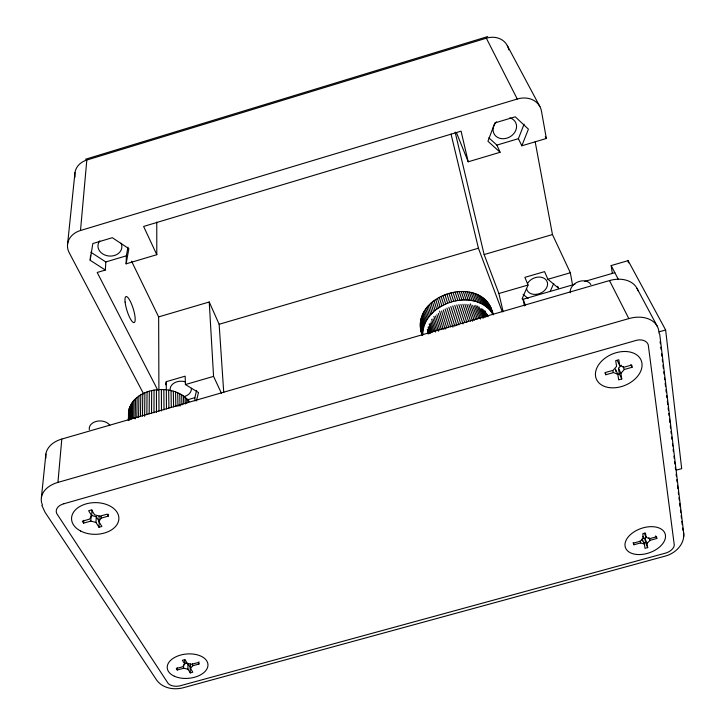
<?xml version="1.0" encoding="UTF-8"?>
<svg xmlns="http://www.w3.org/2000/svg" width="725" height="725" viewBox="0 0 725 725"><rect width="100%" height="100%" fill="white"/><g stroke="black" fill="none" stroke-linecap="round" stroke-linejoin="round"><path stroke-width="1.09" d="M153.999 412.743L154.044 390.123C166.578 388.065 181.141 391.165 189.307 401.559M151.552 413.232L151.652 390.603L154.044 390.123M149.169 413.848L149.323 391.201L151.652 390.603M146.849 414.591L147.057 391.935L149.323 391.201M144.61 416.304L144.873 392.787L147.057 391.935M142.481 416.168L142.78 393.766L144.873 392.787M140.469 416.15L140.786 394.844L142.78 393.766M138.557 417.346L138.919 396.031L140.786 394.844M136.798 417.518L137.17 397.318L138.919 396.031M135.158 418.914L135.566 398.696L137.17 397.318M132.421 418.552L132.802 401.686L135.566 398.696M133.717 418.135L134.107 400.155M131.279 419.032L131.66 403.281L132.802 401.686M128.959 419.621L129.258 408.356L131.66 403.281M129.539 420.138L129.884 406.625M130.319 419.567L130.681 404.931M128.289 420.428L129.258 408.356M128.452 419.947L128.552 411.882M128.542 420.255L128.814 410.114M156.763 222.086L156.79 254.693L126.114 263.846L126.386 255.798L127.944 247.18M422.167 335.041C407.658 294.558 483.729 271.775 493.208 314.369M420.237 326.513L422.693 335.24C422.639 302.243 476.026 286.139 493.254 314.831M92.03 509.947L91.703 515.656L89.592 519.136L82.315 521.212L83.556 523.151L90.824 521.085L91.151 515.357L96.271 516.744L95.972 522.462L98.981 527.265L101.872 526.45L98.872 521.638L101.002 518.185L108.279 516.109L108.36 514.206M101.002 518.185L101.092 516.272M98.872 521.638L99.162 515.919M98.981 527.265L99.271 521.547M157.823 390.258L97.195 272.473L105.343 270.044L105.814 261.952L90.779 252.191M83.556 523.151L83.738 520.287M105.343 270.044L90.172 260.257L90.552 255.218M41.624 502.488A27.722 18.741 0.8 0 1 57.928 482.406L61.806 439.06L609.507 280.575A27.323 19.865 -24.8 0 1 638.036 290.807M143.659 393.929L69.238 252.78A21.397 17.183 6.5 0 1 80.502 230.496L86.819 160.035L486.348 38.189A20.019 17.255 -33.9 0 1 508.805 49.862M41.398 497.577L45.902 453.995M67.615 243.881L74.965 172.731M90.172 260.257L92.818 243.555L112.339 237.7L128.86 248.684L126.114 263.846M659.723 334.153L683.684 533.056C684.926 544.393 675.075 553.71 664.743 556.229L183.543 687.672C174.245 690.272 162.708 688.415 156.736 680.213L45.113 512.385L41.86 505.388M165.563 384.812L166.261 381.676L185.165 376.175L185.41 384.558L198.487 392.524L196.448 400.871M194.962 400.825L194.844 397.663L196.611 390.385M486.348 38.189L517.26 99.026A21.841 18.116 -30.4 0 1 541.466 111.142L546.351 138.475L521.828 145.797L518.393 138.683L524.075 124.202M521.828 145.797L528.416 129.159L515.257 116.807L494.831 122.933L487.943 141.266L500.105 152.277L468.214 161.793L456.496 132.748M557.652 286.293L558.504 288.206L547.928 279.279L544.566 271.63L524.873 277.358L528.063 285.043L522.109 298.754L523.776 300.105M550.212 291.359L553.746 283.493M184.63 659.514L184.73 664.037L182.7 666.764L176.32 668.522L177.262 670L183.633 668.251L187.983 669.211L190.276 672.882L192.823 672.193L190.53 668.513L190.412 664M190.53 668.513L192.569 665.795L198.958 664.046L198.886 661.789M615.77 371.372L615.425 369.143L617.818 374.263L618.697 379.846L621.76 378.976L619.349 373.855L618.488 368.273L621.207 365.146M621.76 378.976L620.899 373.384L624.325 369.478L632.055 367.285L631.729 365.019L623.989 367.212L619.685 365.482L617.265 360.37M647.044 543.378L650.08 540.324L656.805 538.476L656.56 536.763L649.817 538.612L646.12 537.397L645.458 533.083L642.749 533.827L643.428 538.131L640.393 541.203L633.668 543.052L633.949 544.756L640.664 542.916L644.362 544.112L645.014 548.345L647.697 547.611L647.044 543.378L644.824 538.149L646.328 536.627M85.532 159.246L487.717 36.567M80.502 230.496L517.26 99.026M105.814 261.952L126.386 255.798M488.831 137.795L496.879 145.109L518.393 138.683M158.974 411.048L158.648 316.897L209.235 301.99L219.14 324.274L223.735 392.442M219.14 324.274L478.427 248.222L502.244 311.759M455.119 132.05L484.137 254.566L552.459 234.556L570.348 272.763L572.514 284.88M185.41 384.558L213.567 376.384L209.235 301.99M484.137 254.566L498.891 293.516L528.063 285.043M547.928 279.279L570.348 272.763M612.326 273.407L611.166 265.567L628.122 260.647L665.632 329.975L681.681 468.649L676.534 470.072M524.483 305.905L523.051 299.28L574.889 284.254M584.613 281.445L614.854 272.682M187.322 399.847L194.844 397.663M57.928 482.406L628.82 318.601A28.474 20.073 -24 0 1 658.88 331.416L659.152 333.663M659.161 331.823L665.632 329.975M604.877 372.695L605.819 374.752L613.522 372.559L617.818 374.263M617.319 374.435L619.349 373.855M643.7 542.871L645.477 542.391L647.697 547.611M184.594 662.849L187.838 663.574L190.131 667.245L190.276 672.882M90.824 521.085L95.972 522.462M523.124 294.386L528.081 298.446M91.703 515.656L88.631 510.753L91.558 509.92L94.622 514.832L99.796 516.236L107.082 514.161L108.279 516.109M184.73 664.037L182.392 660.303L184.966 659.596L187.295 663.33L191.654 664.308L198.052 662.559L198.958 664.046M96.271 516.744L98.772 520.749M507.292 45.566L539.917 106.629M637.021 288.396L657.312 326.377M545.327 136.517L546.351 138.475M611.166 265.567L618.443 279.605M609.507 280.575L628.82 318.601M630.813 364.729L632.055 367.285M131.551 261.19L158.648 316.897M622.866 366.415L624.325 369.478M618.488 368.273L620.899 373.384M156.79 254.693L143.613 226.445L461.073 131.153L468.214 161.793M213.567 376.384L221.415 393.213M612.571 370.511L613.522 372.559M496.879 145.109L500.105 152.277M655.672 535.875L656.805 538.476M648.957 537.714L650.08 540.324M644.262 533.047L646.12 537.397M642.685 536.391L643.428 538.131M644.362 544.112L642.151 538.883L642.486 541.004M422.186 334.089L421.071 331.162M639.939 541.167L640.664 542.916M633.088 542.662L633.949 544.756M523.051 299.28L525.543 305.47M490.136 306.249L493.127 314.514M489.375 304.853L492.493 313.427M490.78 307.699L492.058 312.239M488.514 303.503L491.632 312.067M487.553 302.198L490.653 310.762M486.484 300.957L489.583 309.521M485.315 299.778L488.414 308.333M484.055 298.655L487.146 307.219M482.714 297.612L485.786 306.167M481.273 296.634L484.336 305.189M487.309 314.641L488.061 316.752M486.448 313.318L487.572 316.481M479.751 295.737L482.805 304.292M485.097 311.007L486.973 316.272M484.382 310.871L486.257 316.136M478.156 294.921L481.201 303.467M483.185 309.747L485.804 317.115M481.88 308.696L484.862 317.115M476.488 294.178L479.515 302.733M480.856 308.778L483.829 317.206M474.757 293.525L477.766 302.08M478.989 306.847L483.067 318.42M472.963 292.954L475.953 301.509M477.412 306.05L481.472 317.632M475.754 305.352L480.53 319.036M471.114 292.483L474.087 301.029M474.395 305.796L478.772 318.429M469.211 292.093L472.174 300.648M472.591 305.288L477.313 318.973M467.263 291.794L470.208 300.349M470.371 303.829L475.79 319.616M465.287 291.595L468.214 300.15M468.83 304.582L474.213 320.368M463.275 291.486L466.184 300.05M466.873 304.373L472.591 321.229M461.236 291.477L464.127 300.032M464.888 304.282L470.57 321.139M459.188 291.559L462.061 300.123M462.885 304.292L468.531 321.148M457.122 291.731L459.976 300.295M460.855 304.409L466.818 322.326M455.064 292.003L457.901 300.567M458.825 304.627L464.743 322.553M452.998 292.365L455.817 300.938M456.786 304.953L463.012 323.939M450.95 292.818L453.75 301.392M454.765 305.379L460.611 323.323M448.92 293.362L451.693 301.944M452.763 305.914L458.907 324.918M446.908 293.997L449.663 302.579M450.778 306.539L456.886 325.552M444.933 294.712L447.669 303.304M448.838 307.264L454.901 326.295M442.993 295.51L445.712 304.11M446.935 308.08L452.953 327.12M445.087 308.986L450.733 326.975M441.099 296.398L443.8 304.998M443.301 309.974L448.585 326.921M439.25 297.359L441.933 305.968M441.579 311.052L446.827 328.008M437.465 298.401L440.12 307.01M439.613 311.134L445.15 329.168M435.734 299.507L438.38 308.125M438.371 313.417L443.229 329.331M434.076 300.676L436.704 309.303M436.903 314.704L441.407 329.567M432.49 301.917L435.1 310.554M435.517 316.046L439.685 329.857M430.976 303.213L433.577 311.859M433.922 316.381L438.38 331.271M429.553 304.572L432.136 313.218M433.07 318.891L436.55 330.6M428.221 305.968L430.786 314.623M431.683 319.317L435.471 332.095M426.971 307.418L429.526 316.082M431.049 321.909L433.876 331.497M430.224 323.459L432.725 331.987M425.82 308.913L428.366 317.577M429.2 323.966L431.692 332.503M424.768 310.436L427.297 319.109M428.919 326.622L430.786 333.029M423.826 311.995L426.336 320.667M428.149 327.156L430.007 333.563M428.131 329.83L429.055 333.029M422.983 313.572L425.484 322.253M427.306 329.286L428.538 333.563M427.542 331.941L428.158 334.08M422.249 315.176L424.741 323.867M421.624 316.789L424.107 325.489M421.107 318.42L423.581 327.12M420.699 320.051L423.173 328.76M420.418 321.673L422.883 330.392M420.237 323.305L422.702 332.023M420.183 324.918L422.639 333.645M420.4 328.09L422.312 334.887M420.681 329.639L422.394 335.557M451.059 134.125L478.427 248.222M498.891 293.516L503.123 311.696M535.168 141.774L552.459 234.556M605.819 374.752L605.438 372.496L613.16 370.294L616.585 366.361L615.697 360.66L618.806 359.772L619.685 365.482M644.824 538.149L645.477 542.391M628.122 260.647L628.43 262.876M660.103 341.529L660.375 343.777M660.783 347.148L661.055 349.396M661.599 353.882L661.871 356.129M662.278 359.5L662.55 361.748M662.958 365.119L663.366 368.49M663.774 371.862L664.046 374.109M664.453 377.48L664.725 379.728M665.133 383.099L665.532 386.47M665.94 389.842L666.212 392.089M666.619 395.46L666.891 397.708M667.299 401.079L667.707 404.45M668.115 407.822L668.387 410.06M668.794 413.431L669.066 415.679M669.474 419.05L669.882 422.421M670.29 425.792L670.562 428.04M670.969 431.411L671.241 433.659M671.649 437.03L671.921 439.278M672.465 443.772L672.737 446.02M673.135 449.391L673.407 451.639M673.951 456.134L674.223 458.381M674.631 461.752L674.903 464M675.31 467.362L675.582 469.61M676.126 474.105L676.398 476.352M676.806 479.723L677.077 481.971M677.485 485.342L677.893 488.713M678.301 492.085L678.573 494.332M678.981 497.703L679.252 499.951M679.66 503.322L680.068 506.693M680.467 510.065L680.739 512.312M681.147 515.683L681.418 517.931M681.826 521.302L682.234 524.664M682.642 528.036L682.914 530.283M128.47 413.658L128.57 415.434M188.074 400.046L188.147 402.303M186.688 398.605L186.823 403.109M185.147 397.237L185.346 404.006M192.506 663.538L192.569 665.795M183.47 395.968L183.688 403.861M181.658 394.79L181.921 404.94M187.838 663.574L187.983 669.211M179.737 393.72L180.027 406.118M177.698 392.76L177.988 406.29M183.561 664.861L183.633 668.251M683.684 533.056L683.711 534.47M683.72 535.014L683.748 536.391M175.559 391.908L175.84 406.571M173.329 391.183L173.601 406.979M177.217 667.743L177.262 670M171.037 390.585L171.29 407.504M168.671 390.113L168.907 408.166M166.261 381.676L166.469 408.963M163.832 389.579L163.995 409.897M161.376 389.506L161.494 410.966M156.464 389.787L156.473 412.389M45.938 458.064A26.626 18.596 1.5 0 1 61.806 439.06M42.44 504.89A27.722 18.741 0.8 0 1 41.842 503.295M570.33 292.737A11.138 8.265 -24.1 0 1 578.133 281.835A11.138 8.265 -24.1 0 1 590.848 284.553M89.329 429.698A10.884 7.794 0.9 0 1 96.842 421.261A10.884 7.794 0.9 0 1 109.801 425.222M75.028 177.054A19.638 16.439 9.5 0 1 86.819 160.035M191.391 388.274A10.658 7.93 -2.2 0 1 184.431 396.512M170.167 390.059A10.658 7.93 -2.2 0 1 174.634 382.746A10.658 7.93 -2.2 0 1 185.292 381.858M509.802 117.849A12.198 10.15 -28.9 0 1 514.822 132.204A12.198 10.15 -28.9 0 1 497.558 137.387A12.198 10.15 -28.9 0 1 496.462 121.854M121.003 243.147A11.972 9.67 5.2 0 1 108.795 256.007A11.972 9.67 5.2 0 1 99.832 240.872M527.51 283.584A10.893 8.238 -22.5 0 1 544.33 278.418A10.893 8.238 -22.5 0 1 541.928 292.474A10.893 8.238 -22.5 0 1 526.613 288.804M63.891 503.757L62.024 504.392A11.972 8.02 0.6 0 0 56.704 513.49L168.254 683.593A10.096 5.954 -4.9 0 0 179.374 685.995L666.438 552.867A10.404 6.271 -19.6 0 0 674.295 545.127L648.25 344.801A12.298 8.6 -23.9 0 0 637.112 340.143L63.891 503.757M80.647 531.035A23.671 15.85 -0.5 0 0 118.655 520.568A23.671 15.85 -0.5 0 0 86.347 503.821A23.671 15.85 -0.5 0 0 80.647 531.035M174.308 676.198A20.436 12.207 -5.1 0 0 207.622 667.281A20.436 12.207 -5.1 0 0 180.833 655.001A20.436 12.207 -5.1 0 0 174.308 676.198M636.668 554.462A21.007 12.832 -19.3 0 0 665.441 535.222A21.007 12.832 -19.3 0 0 633.605 532.168A21.007 12.832 -19.3 0 0 636.668 554.462M609.154 387.594A24.269 16.883 -22.7 0 0 641.951 363.298A24.269 16.883 -22.7 0 0 605.13 358.105A24.269 16.883 -22.7 0 0 609.154 387.594M125.099 302.053A13.639 3.263 72.7 0 0 133.563 322.571A13.639 3.263 72.7 0 0 131.56 304.065A13.639 3.263 72.7 0 0 125.099 302.053"/></g></svg>
